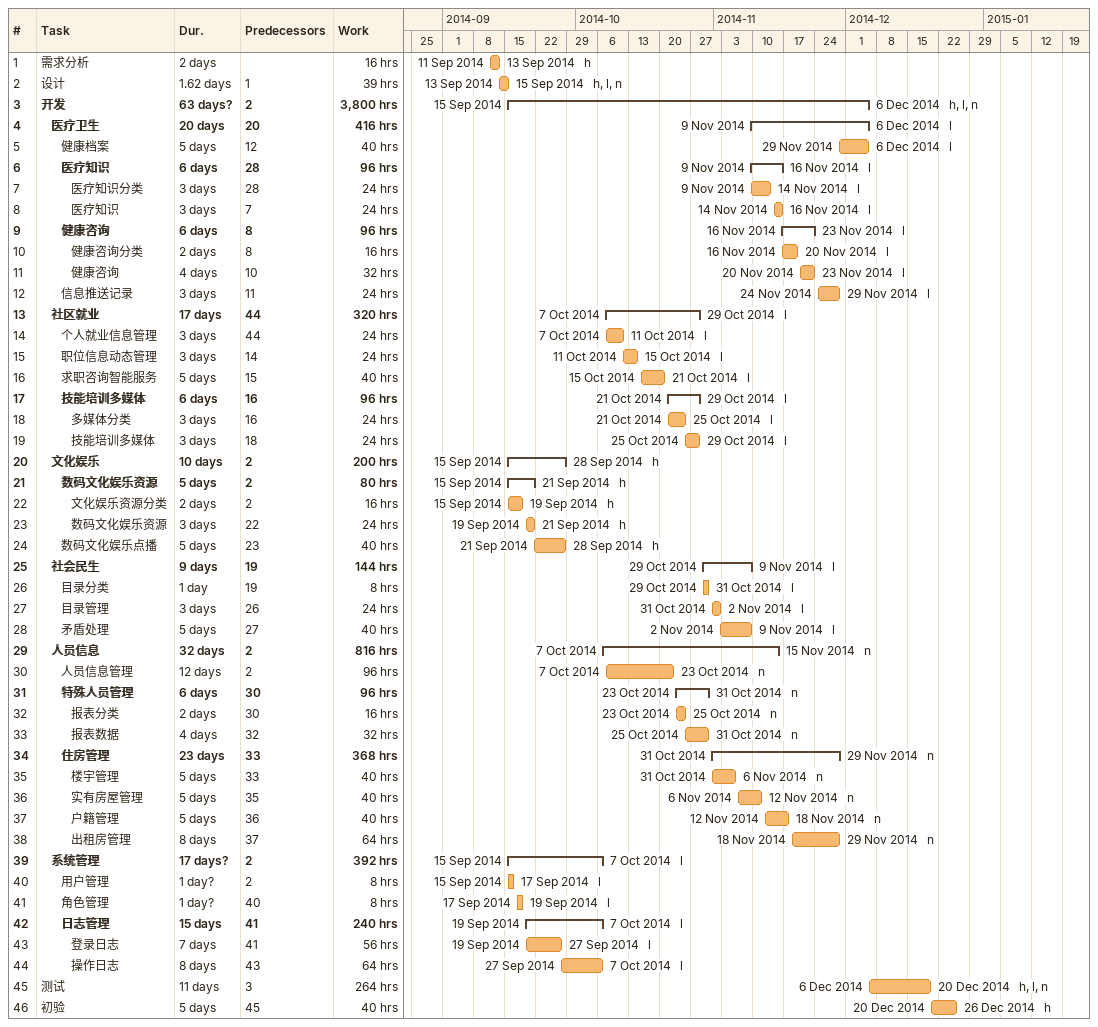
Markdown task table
| ID | Level | Task | Duration | Start | Finish | Predecessors | Resources | Work (h) |
|---|---|---|---|---|---|---|---|---|
| 1 | 1 | 需求分析 | 2d | 2014-09-11 | 2014-09-13 |  | h | 16 |
| 2 | 1 | 设计 | 1.62d | 2014-09-13 | 2014-09-15 | 1 | h, l, n | 39 |
| 3 | 1 | **开发** | 63d? | 2014-09-15 | 2014-12-06 | 2 | h, l, n | 3800 |
| 4 | 2 | **医疗卫生** | 20d | 2014-11-09 | 2014-12-06 | 20 | l | 416 |
| 5 | 3 | 健康档案 | 5d | 2014-11-29 | 2014-12-06 | 12 | l | 40 |
| 6 | 3 | **医疗知识** | 6d | 2014-11-09 | 2014-11-16 | 28 | l | 96 |
| 7 | 4 | 医疗知识分类 | 3d | 2014-11-09 | 2014-11-14 | 28 | l | 24 |
| 8 | 4 | 医疗知识 | 3d | 2014-11-14 | 2014-11-16 | 7 | l | 24 |
| 9 | 3 | **健康咨询** | 6d | 2014-11-16 | 2014-11-23 | 8 | l | 96 |
| 10 | 4 | 健康咨询分类 | 2d | 2014-11-16 | 2014-11-20 | 8 | l | 16 |
| 11 | 4 | 健康咨询 | 4d | 2014-11-20 | 2014-11-23 | 10 | l | 32 |
| 12 | 3 | 信息推送记录 | 3d | 2014-11-24 | 2014-11-29 | 11 | l | 24 |
| 13 | 2 | **社区就业** | 17d | 2014-10-07 | 2014-10-29 | 44 | l | 320 |
| 14 | 3 | 个人就业信息管理 | 3d | 2014-10-07 | 2014-10-11 | 44 | l | 24 |
| 15 | 3 | 职位信息动态管理 | 3d | 2014-10-11 | 2014-10-15 | 14 | l | 24 |
| 16 | 3 | 求职咨询智能服务 | 5d | 2014-10-15 | 2014-10-21 | 15 | l | 40 |
| 17 | 3 | **技能培训多媒体** | 6d | 2014-10-21 | 2014-10-29 | 16 | l | 96 |
| 18 | 4 | 多媒体分类 | 3d | 2014-10-21 | 2014-10-25 | 16 | l | 24 |
| 19 | 4 | 技能培训多媒体 | 3d | 2014-10-25 | 2014-10-29 | 18 | l | 24 |
| 20 | 2 | **文化娱乐** | 10d | 2014-09-15 | 2014-09-28 | 2 | h | 200 |
| 21 | 3 | **数码文化娱乐资源** | 5d | 2014-09-15 | 2014-09-21 | 2 | h | 80 |
| 22 | 4 | 文化娱乐资源分类 | 2d | 2014-09-15 | 2014-09-19 | 2 | h | 16 |
| 23 | 4 | 数码文化娱乐资源 | 3d | 2014-09-19 | 2014-09-21 | 22 | h | 24 |
| 24 | 3 | 数码文化娱乐点播 | 5d | 2014-09-21 | 2014-09-28 | 23 | h | 40 |
| 25 | 2 | **社会民生** | 9d | 2014-10-29 | 2014-11-09 | 19 | l | 144 |
| 26 | 3 | 目录分类 | 1d | 2014-10-29 | 2014-10-31 | 19 | l | 8 |
| 27 | 3 | 目录管理 | 3d | 2014-10-31 | 2014-11-02 | 26 | l | 24 |
| 28 | 3 | 矛盾处理 | 5d | 2014-11-02 | 2014-11-09 | 27 | l | 40 |
| 29 | 2 | **人员信息** | 32d | 2014-10-07 | 2014-11-15 | 2 | n | 816 |
| 30 | 3 | 人员信息管理 | 12d | 2014-10-07 | 2014-10-23 | 2 | n | 96 |
| 31 | 3 | **特殊人员管理** | 6d | 2014-10-23 | 2014-10-31 | 30 | n | 96 |
| 32 | 4 | 报表分类 | 2d | 2014-10-23 | 2014-10-25 | 30 | n | 16 |
| 33 | 4 | 报表数据 | 4d | 2014-10-25 | 2014-10-31 | 32 | n | 32 |
| 34 | 3 | **住房管理** | 23d | 2014-10-31 | 2014-11-29 | 33 | n | 368 |
| 35 | 4 | 楼宇管理 | 5d | 2014-10-31 | 2014-11-06 | 33 | n | 40 |
| 36 | 4 | 实有房屋管理 | 5d | 2014-11-06 | 2014-11-12 | 35 | n | 40 |
| 37 | 4 | 户籍管理 | 5d | 2014-11-12 | 2014-11-18 | 36 | n | 40 |
| 38 | 4 | 出租房管理 | 8d | 2014-11-18 | 2014-11-29 | 37 | n | 64 |
| 39 | 2 | **系统管理** | 17d? | 2014-09-15 | 2014-10-07 | 2 | l | 392 |
| 40 | 3 | 用户管理 | 1d? | 2014-09-15 | 2014-09-17 | 2 | l | 8 |
| 41 | 3 | 角色管理 | 1d? | 2014-09-17 | 2014-09-19 | 40 | l | 8 |
| 42 | 3 | **日志管理** | 15d | 2014-09-19 | 2014-10-07 | 41 | l | 240 |
| 43 | 4 | 登录日志 | 7d | 2014-09-19 | 2014-09-27 | 41 | l | 56 |
| 44 | 4 | 操作日志 | 8d | 2014-09-27 | 2014-10-07 | 43 | l | 64 |
| 45 | 1 | 测试 | 11d | 2014-12-06 | 2014-12-20 | 3 | h, l, n | 264 |
| 46 | 1 | 初验 | 5d | 2014-12-20 | 2014-12-26 | 45 | h | 40 |
